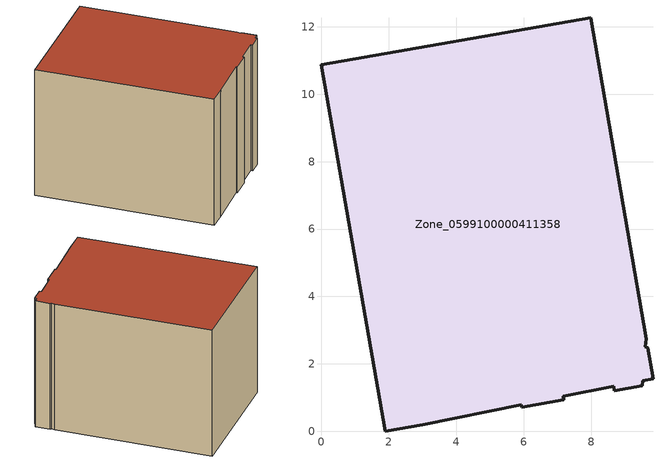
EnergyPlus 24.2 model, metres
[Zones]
Zone_0599100000411358
 floor ground (C_G): 9.63,2.74 9.62,2.51 9.68,2.48 9.84,1.56 9.54,1.5 9.53,1.34 8.68,1.2 8.68,1.33 7.18,1.03 7.19,0.93 5.95,0.71 5.93,0.79 3.01,0.2 1.89,0 0,10.88 7.99,12.27 z0
 wall outside (C_F): 1.89,0 3.01,0.2 5.93,0.79 5.95,0.71 7.19,0.93 7.18,1.03 8.68,1.33 8.68,1.2 9.53,1.34 9.54,1.5 9.84,1.56 9.68,2.48 9.62,2.51 9.63,2.74 7.99,12.27 0,10.88 1.89,0 z0:8.33
 roof outside (C_R): 9.63,2.74 7.99,12.27 0,10.88 1.89,0 3.01,0.2 5.93,0.79 5.95,0.71 7.19,0.93 7.18,1.03 8.68,1.33 8.68,1.2 9.53,1.34 9.54,1.5 9.84,1.56 9.68,2.48 9.62,2.51 z8.33
[BUILDING]
Pand.0599100000411358: North Axis=0; Terrain=City; Loads Convergence Tolerance Value=0.04; Temperature Convergence Tolerance Value=0.4; Solar Distribution=FullExterior; Maximum Number of Warmup Days=25; Minimum Number of Warmup Days=1
[Site:Location]
Rotterdam.The.Hague.AP_ZH_NLD Design_Conditions: Latitude=51.96; Longitude=4.45; Time Zone=1; Elevation=-4.5
[SITE:GROUNDTEMPERATURE:BUILDINGSURFACE]
18, 18, 18, 18, 18, 18, 18, 18, 18, 18, 18, 18
[MATERIAL] Thermal Absorptance=0.9; Solar Absorptance=0.7; Visible Absorptance=0.7
Name | Roughness | Thickness | Conductivity | Density | Specific Heat
G.TC.1992-2005 | MediumSmooth | 0.15 | 0.06 | 540 | 1210
F.TC.1992-2005 | Rough | 0.3 | 0.12 | 1920 | 840
R.TC.1992-2005 | MediumRough | 0.2 | 0.08 | 1500 | 1000
[CONSTRUCTION]
C_G: G.TC.1992-2005
C_F: F.TC.1992-2005
C_R: R.TC.1992-2005
[ZONE]
Zone_0599100000411358: Type=1; Multiplier=1; Ceiling Height=Autocalculate; Volume=Autocalculate; Floor Area=autocalculate; Part of Total Floor Area=Yes
[ZONEINFILTRATION:DESIGNFLOWRATE]
Infil_Zone_0599100000411358: Zone or ZoneList or Space or SpaceList=Zone_0599100000411358; Schedule=AlwaysOn; Design Flow Rate Calculation Method=Flow/Area; Flow Rate per Floor Area=0.0015; Constant Term Coefficient=1; Temperature Term Coefficient=0; Velocity Term Coefficient=0; Velocity Squared Term Coefficient=0
[HVACTEMPLATE:ZONE:IDEALLOADSAIRSYSTEM]
Zone_0599100000411358: Maximum Heating Supply Air Temperature=50; Minimum Cooling Supply Air Temperature=13; Maximum Heating Supply Air Humidity Ratio=0.0156; Minimum Cooling Supply Air Humidity Ratio=0.0077; Heating Limit=NoLimit; Cooling Limit=NoLimit; Dehumidification Control Type=ConstantSensibleHeatRatio; Cooling Sensible Heat Ratio=0.7; Dehumidification Setpoint=60; Humidification Control Type=None; Humidification Setpoint=30; Outdoor Air Method=None; Outdoor Air Flow Rate per Person=0.00944; Outdoor Air Flow Rate per Zone Floor Area=0; Outdoor Air Flow Rate per Zone=0; Demand Controlled Ventilation Type=None; Outdoor Air Economizer Type=NoEconomizer; Heat Recovery Type=None; Sensible Heat Recovery Effectiveness=0.7; Latent Heat Recovery Effectiveness=0.65
[ZONECONTROL:THERMOSTAT]
ThermostatControl_Zone_0599100000411358: Zone or ZoneList=Zone_0599100000411358; Control Type Schedule=DualSetpointControlType; Control 1=Thermostat_Zone_0599100000411358; Temperature Difference Between Cutout And Setpoint=0
[THERMOSTATSETPOINT:DUALSETPOINT]
Thermostat_Zone_0599100000411358: Heating Setpoint Temperature Schedule=HeatingSetpoint_Zone_0599100000411358; Cooling Setpoint Temperature Schedule=CoolingSetpoint_Zone_0599100000411358
[SCHEDULE:COMPACT]
HeatingSetpoint_Zone_0599100000411358: Through: 12/31, For: AllDays, Until: 24:00, 21
CoolingSetpoint_Zone_0599100000411358: Through: 12/31, For: AllDays, Until: 24:00, 24
DualSetpointControlType: Through: 12/31, For: AllDays, Until: 24:00, 4
AlwaysOn: Through: 12/31, For: AllDays, Until: 24:00, 1
